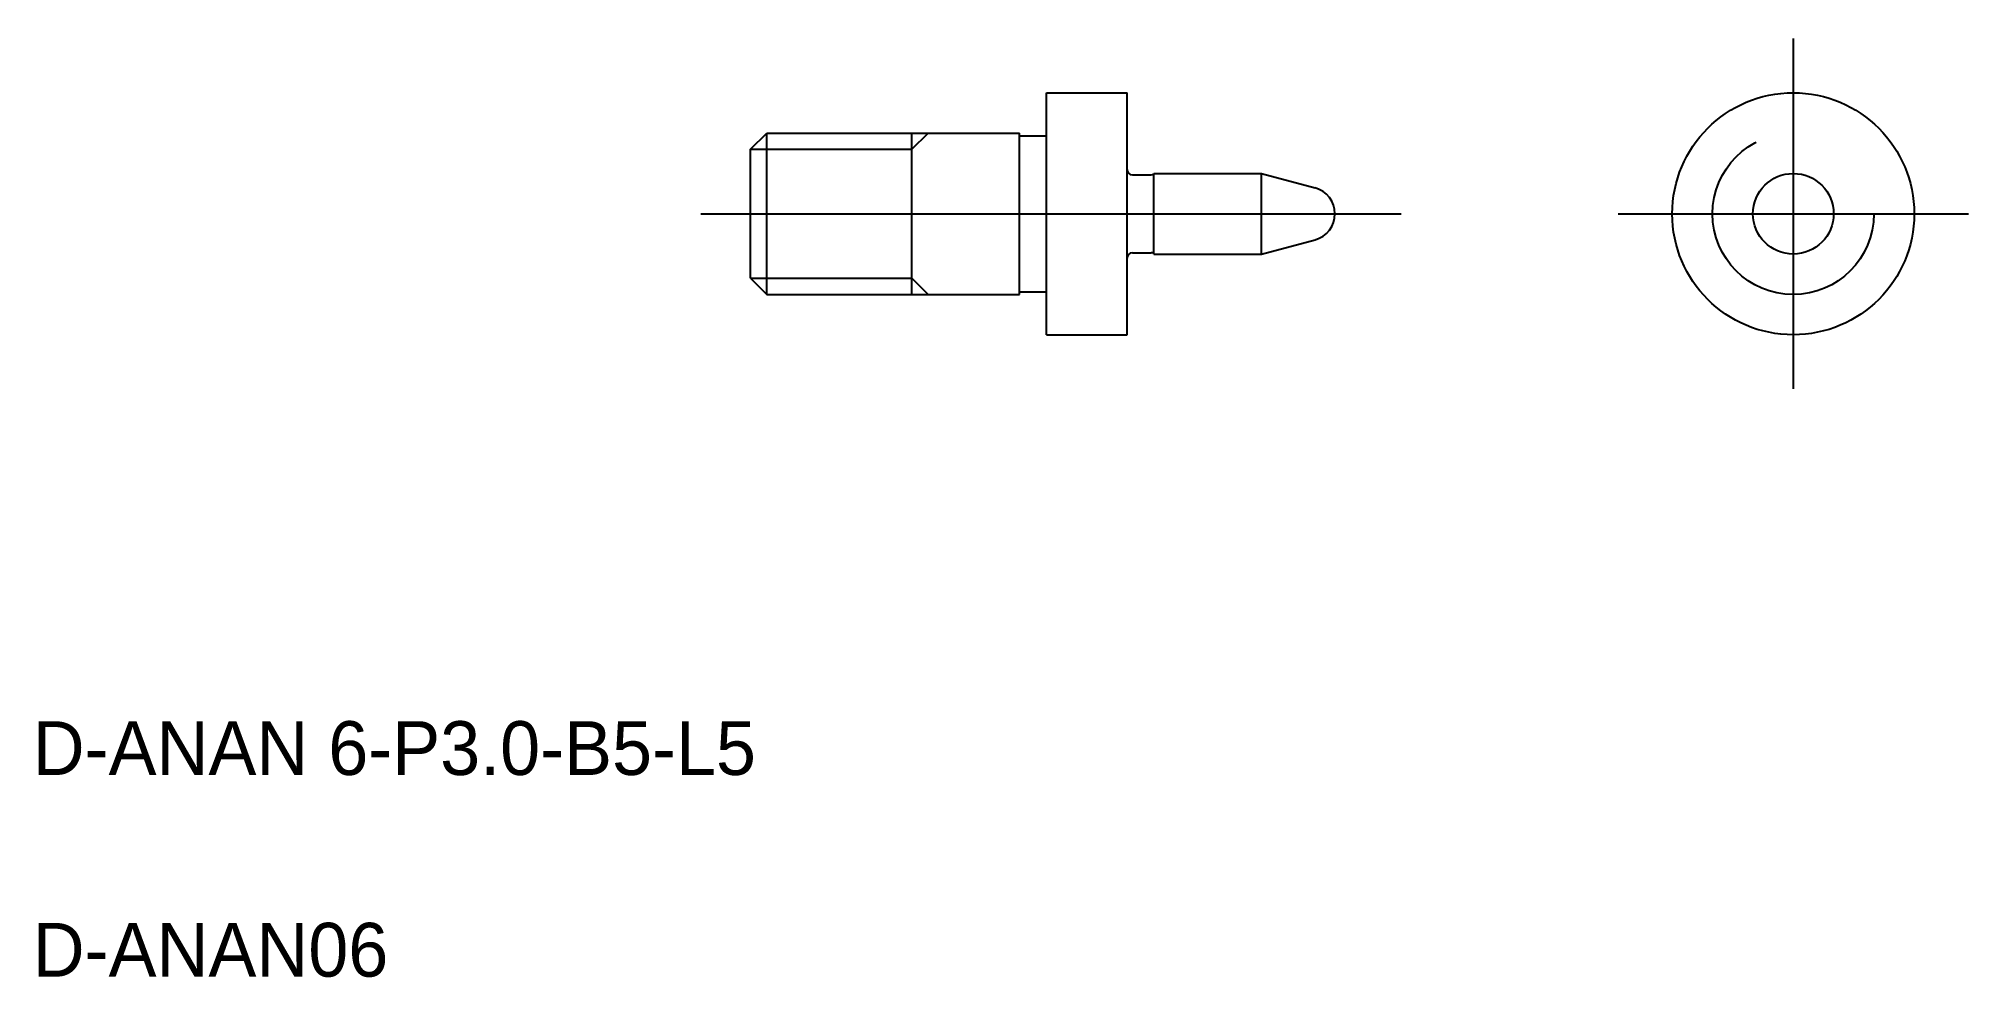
# Model space of a CAD drawing. Extents: x 21.1 to 92.9, y 32.4 to 67.3.
import ezdxf

# ---------------------------------------------------------------- set-up
doc = ezdxf.new("R2010")
doc.units = 0
doc.linetypes.add('CENTER', pattern=[50.8, 31.75, -6.35, 6.35, -6.35])
doc.linetypes.add('DASHED', pattern=[19.05, 12.7, -6.35])
doc.layers.get('0').update_dxf_attribs({"linetype": 'CONTINUOUS'})
doc.layers.add('CENTER', color=1, linetype='CENTER')

msp = doc.modelspace()

# ---------------------------------------------------------------- linework, layer by layer
at = {"color": 7, "linetype": 'CONTINUOUS'}
for p, q in [((58.554, 56.293), (58.554, 65.293)), ((58.554, 65.293), (61.554, 65.293)), ((61.554, 56.293), (61.554, 65.293)), ((47.554, 63.193), (48.154, 63.793)), ((47.554, 58.393), (47.554, 63.193)), ((48.154, 57.793), (48.154, 63.793)), ((48.154, 63.793), (53.554, 63.793)), ((53.554, 57.793), (53.554, 63.793)), ((53.554, 63.793), (57.554, 63.793)), ((57.554, 57.793), (57.554, 63.793)), ((57.554, 63.693), (58.554, 63.693)), ((61.754, 62.243), (62.453, 62.243)), ((62.554, 59.293), (62.554, 62.293)), ((62.554, 62.293), (66.554, 62.293)), ((66.554, 62.293), (68.547, 61.758)), ((66.554, 59.293), (66.554, 62.293)), ((66.554, 59.293), (68.547, 59.827)), ((61.754, 59.343), (62.453, 59.343)), ((62.554, 59.293), (66.554, 59.293)), ((47.554, 58.393), (48.154, 57.793)), ((48.154, 57.793), (57.554, 57.793)), ((57.554, 57.893), (58.554, 57.893)), ((58.554, 56.293), (61.554, 56.293)), ((59.304, 56.293), (59.304, 56.293)), ((60.054, 56.293), (60.054, 56.293))]:
    msp.add_line(p, q, dxfattribs=at)
at = {"color": 3, "linetype": 'CONTINUOUS'}
for p, q in [((47.554, 63.193), (53.554, 63.193)), ((53.554, 63.193), (54.154, 63.793)), ((47.554, 58.393), (53.554, 58.393)), ((53.554, 58.393), (54.154, 57.793))]:
    msp.add_line(p, q, dxfattribs=at)
at = {"color": 7, "linetype": 'CONTINUOUS'}
for radius in [4.5, 1.5]:
    msp.add_circle((86.335, 60.793), radius, dxfattribs=at)
at = {"color": 3, "linetype": 'DASHED'}
msp.add_circle((86.335, 60.793), 3, dxfattribs=at)
at = {"color": 7, "linetype": 'CONTINUOUS'}
for centre, radius, start, end in [((61.754, 62.443), 0.2, 180, 270), ((62.453, 62.443), 0.2, 270, 300.12045), ((68.288, 60.793), 1, 285, 75), ((61.754, 59.143), 0.2, 90, 180), ((62.453, 59.143), 0.2, 59.87955, 90)]:
    msp.add_arc(centre, radius, start, end, dxfattribs=at)
at = {"layer": 'CENTER', "color": 1, "linetype": 'CENTER'}
for p, q in [((86.335, 67.309), (86.335, 54.277)), ((45.697, 60.793), (71.757, 60.793)), ((79.819, 60.793), (92.851, 60.793))]:
    msp.add_line(p, q, dxfattribs=at)

# ---------------------------------------------------------------- texts
at = {"color": 7, "linetype": 'CONTINUOUS'}
for s, p in [('D-ANAN 6-P3.0-B5-L5', (20.848, 39.922)), ('D-ANAN06', (20.848, 32.422))]:
    msp.add_text(s, height=2, dxfattribs=at).set_placement(p)

doc.saveas('drawing.dxf')
